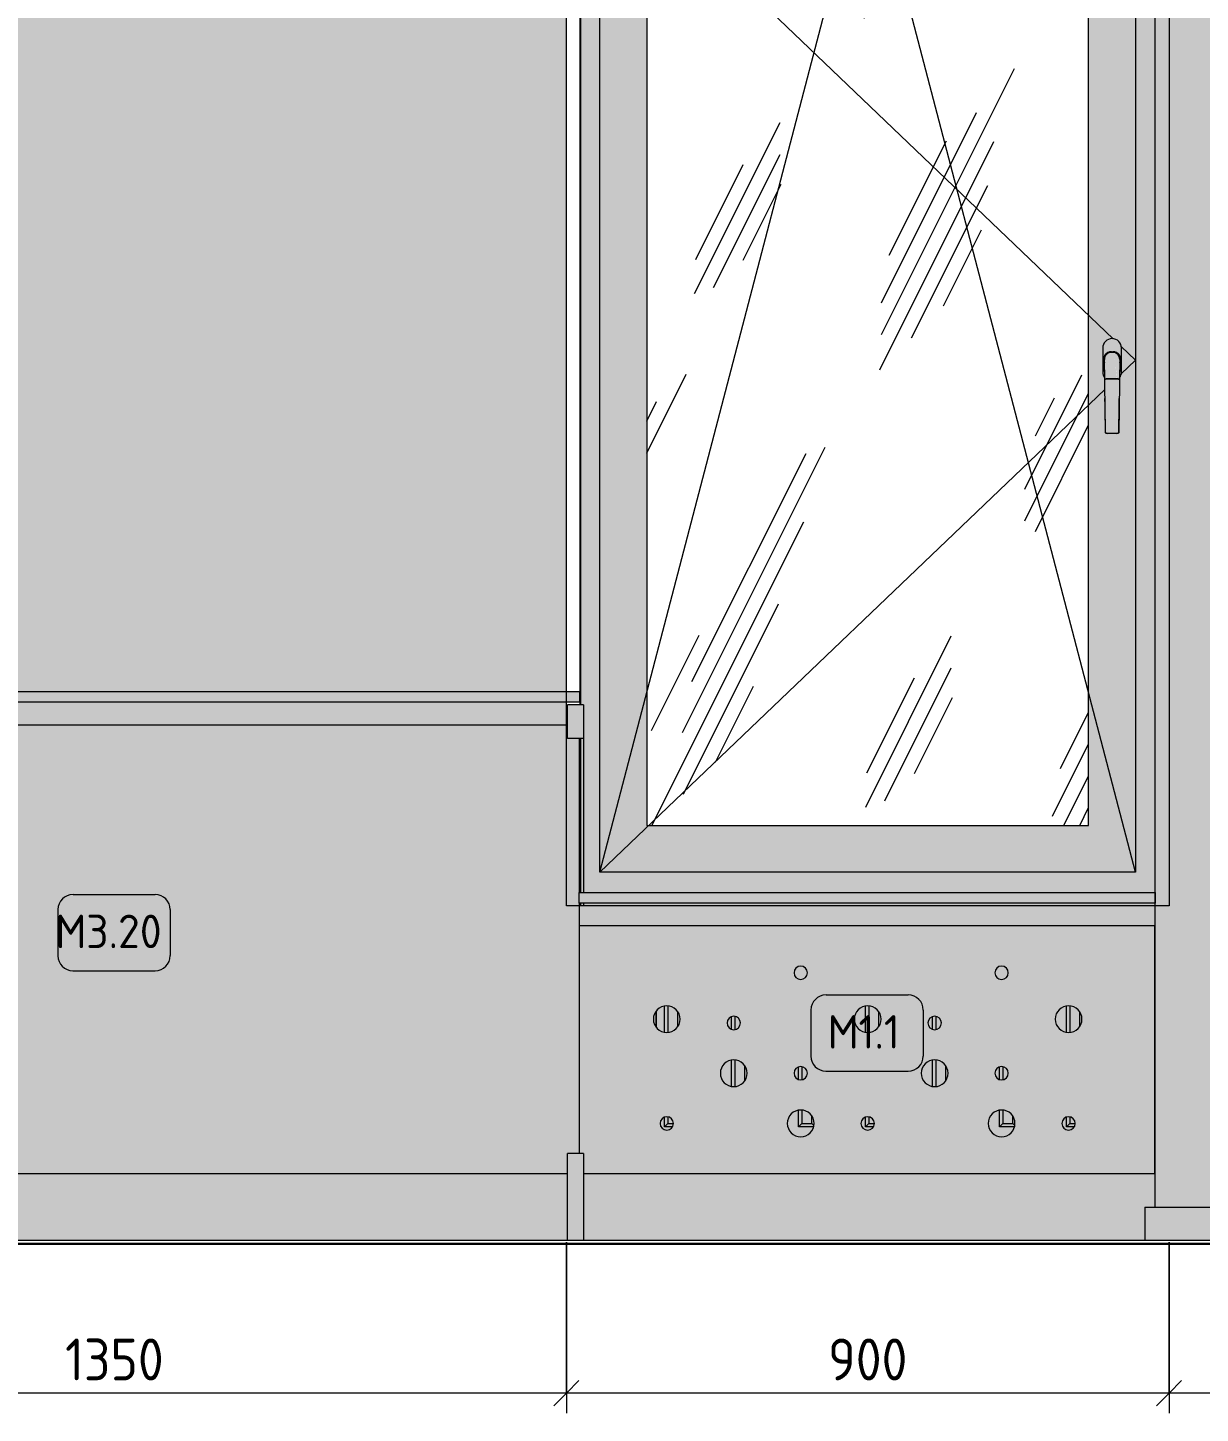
# Model space of a CAD drawing. Header units: millimetres. Extents: x 108096 to 167894, y -1987 to 21700.
# Drawn here: x 136175 to 137926, y 8142 to 10211 of the extents above; entities that cross this region are included whole.
import ezdxf

# ---------------------------------------------------------------- set-up
doc = ezdxf.new("R2010")
doc.units = ezdxf.units.MM
for name, color, linetype, lineweight in [('A-ANNO-DIMS', 7, 'Continuous', 9), ('A-ANNO-DIMS-25', 7, 'Continuous', 9), ('A-FLOR', 7, 'Continuous', 9), ('A-GENM', 7, 'Continuous', 9), ('A-GLAZ', 7, 'Continuous', 9), ('A-WALL-PATT', 7, 'Continuous', 9), ('I-WALL', 7, 'Continuous', 9), ('M-EQPM', 7, 'Continuous', 9), ('Знаки', 7, 'Continuous', 9), ('Марки для знаков', 7, 'Continuous', 9)]:
    doc.layers.add(name, color=color, linetype=linetype, lineweight=lineweight)
doc.layers.add('A-FLOR-1', color=7, linetype='Continuous', lineweight=9, true_color=0x787878)
doc.layers.add('A-FLOR-FNSH-1', color=7, linetype='Continuous', lineweight=30, true_color=0x3c3c3c)
doc.layers.add('M-EQPM-1', color=7, linetype='Continuous', lineweight=9, true_color=0xe6e6e6, transparency=0.7)
doc.styles.add('GOST Common_5', font='GOST_Common.ttf', dxfattribs={"height": 50})
doc.styles.add('ISOCPEUR_2', font='isocpeur.ttf', dxfattribs={"width": 0.9, "height": 62.5})
doc.dimstyles.new('ISO-2_5_0_9К_БОЛЬШОЙ_1', dxfattribs={"dimscale": 304.8, "dimtxt": 62.248823, "dimasz": 0.123031, "dimexe": 0.098425, "dimexo": 0.246063, "dimgap": 0, "dimtad": 1, "dimdec": 0, "dimrnd": 10, "dimzin": 0, "dimdsep": 46, "dimtxsty": 'ISOCPEUR_2', "dimblk1": 'OBLIQUE', "dimblk2": 'OBLIQUE', "dimsah": 1, "dimcen": 0.09, "dimdle": 0.098425, "dimazin": 0, "dimtfac": 1, "dimtdec": 4, "dimtix": 1, "dimtmove": 0, "dimatfit": 3, "dimfxl": 1, "dimtvp": 1, "dimtolj": 1, "dimtzin": 0, "dimarcsym": 2})

# ---------------------------------------------------------------- blocks, each defined once
blk = doc.blocks.new('120_Окно_СКБ_1Ст - 120_Окно_СКБ_1Ст 900х2500_h_ с форточкой-V10-Развертка 3_33-1')
at = {"layer": 'A-GLAZ'}
h = blk.add_hatch(color=256, dxfattribs=at)
h.paths.add_polyline_path([(119909.7, 8900), (120129.2, 8900), (120129.2, 8904), (119275.9, 8904), (119275.9, 8900), (119907.7, 8900)])
h.paths.add_polyline_path([(119275.9, 8920), (120129.2, 8920), (120129.2, 11400), (119271.2, 11400), (119271.2, 9200), (119275.9, 9200), (119275.9, 8925.6)])
h.paths.add_polyline_path([(119300.2, 8950), (119300.2, 10480), (120100.2, 10480), (120100.2, 8950), (119320.2, 8950)])
h.paths.add_polyline_path([(120100.2, 10510), (119300.2, 10510), (119300.2, 11350), (120100.2, 11350), (120100.2, 10580)])
h = blk.add_hatch(color=256, dxfattribs=at)
h.paths.add_polyline_path([(119300.2, 8950), (120100.2, 8950), (120100.2, 10480), (119300.2, 10480), (119300.2, 9366)])
h.paths.add_polyline_path([(119798.5, 9020), (119370.2, 9020), (119370.2, 10410), (120030.2, 10410), (120030.2, 9020), (119957.5, 9020)])
h.paths.add_polyline_path([(120061.6, 9605.5), (120056.6, 9605.7), (120055.3, 9606.3), (120055.2, 9606.6), (120054, 9688.8), (120053.1, 9690), (120051.7, 9693.4), (120051.2, 9697), (120051.2, 9733), (120051.7, 9736.6), (120053.1, 9740), (120055.3, 9742.9), (120058.2, 9745.1), (120062, 9746.6), (120065.2, 9747), (120068.8, 9746.5), (120072.2, 9745.1), (120075.1, 9742.9), (120077.3, 9740), (120078.7, 9736.6), (120079.2, 9733), (120079.2, 9697), (120078.7, 9693.4), (120076.9, 9689.4), (120076.3, 9688.6), (120076, 9665.4), (120075.1, 9606.3), (120074.1, 9605.7), (120072.2, 9605.5), (120065.2, 9605.5)])
h = blk.add_hatch(dxfattribs=at)
h.set_pattern_fill('FP_14', color=256, style=0, pattern_type=2)
h.set_pattern_definition([(63.435, (63.5, 31.75), (-255.5833, 766.7475), [317.5, -190.5, 317.5, -190.5, -403.903]), (63.435, (63.5, 31.75), (-255.5833, 766.7475), [-1016, 127, -276.903]), (63.435, (47.6, 47.6), (-255.5833, 766.7475), [254, -317.5, 190.5, -190.5, -467.403]), (63.435, (47.6, 47.6), (-255.5833, 766.7475), [-952.5, 222.25, -245.153]), (63.435, (47.6, 95.25), (-255.5833, 766.7475), [190.5, -381, 127, -190.5, -530.903]), (63.435, (47.6, 95.25), (-255.5833, 766.7475), [-889, 285.75, -245.153]), (63.435, (95.25, 47.6), (-255.5833, 766.7475), [190.5, -381, 158.75, -6404.653]), (63.435, (142.9, 95.25), (-255.5833, 766.7475), [95.25, -476.25, 63.5, -6499.903]), (63.435, (63.5, 174.6), (-255.5833, 766.7475), [63.5, -476.25, 63.5, -254, -562.653]), (63.435, (63.5, 174.6), (-255.5833, 766.7475), [-857.25, 158.75, -403.903]), (63.435, (349.25, 127), (-255.5833, 766.7475), [317.5, -476.25, 381, -251.503]), (63.435, (349.25, 79.4), (-255.5833, 766.7475), [444.5, -317.5, 476.25, -188.003]), (63.435, (381, 95.25), (-255.5833, 766.7475), [508, -254, 381, -276.903]), (63.435, (428.6, 142.9), (-255.5833, 766.7475), [317.5, -444.5, 254, -403.903]), (63.435, (381, 238.1), (-255.5833, 766.7475), [158.75, -635, 190.5, -435.653]), (63.435, (476.25, 190.5), (-255.5833, 766.7475), [127, -635, 127, -530.903])])
h.paths.add_polyline_path([(119480.3, 9020), (120030.2, 9020), (120030.2, 10410), (119370.2, 10410), (119370.2, 9020)])
h = blk.add_hatch(color=256, dxfattribs=at)
h.paths.add_polyline_path([(120053.2, 9715.3), (120053.3, 9716.9), (120053.2, 9715.4)])
h.paths.add_polyline_path([(120054.2, 9688.6), (120053.2, 9714.7), (120053.1, 9718.7), (120053.4, 9719), (120053.7, 9719.4), (120054, 9721.1), (120054.9, 9722.6), (120056.7, 9724.6), (120057, 9724.3), (120057.4, 9725), (120057.5, 9725.2), (120059.4, 9726.4), (120062.2, 9727.2), (120066.2, 9727.5), (120069.9, 9726.8), (120072.8, 9725.3), (120075, 9723.2), (120076.6, 9720.7), (120077.3, 9718.8), (120077.1, 9718.5), (120077.5, 9717), (120077.3, 9714.7), (120076.7, 9703.4), (120076.3, 9688.6), (120077.3, 9690), (120078.7, 9693.4), (120079.2, 9697), (120079.2, 9733), (120078.7, 9736.6), (120077.3, 9740), (120075.1, 9742.9), (120072.2, 9745.1), (120068.8, 9746.5), (120065.2, 9747), (120061.6, 9746.5), (120058.2, 9745.1), (120055.3, 9742.9), (120053.1, 9740), (120051.7, 9736.6), (120051.2, 9733), (120051.2, 9697), (120051.7, 9693.4), (120053.1, 9690), (120054, 9688.8)])
for points in [[(120054.2, 9686.2), (120054.8, 9686.6), (120057.2, 9686.9), (120058.2, 9686.9), (120060.4, 9710.9), (120061.2, 9717.1), (120062.7, 9724.1), (120063.7, 9727.4), (120060.2, 9726.7), (120058.1, 9725.7), (120057.5, 9724.9), (120057.4, 9724.7), (120056.9, 9724.2), (120056.5, 9724.4), (120055.4, 9723.3), (120054, 9721.1), (120053.7, 9720.4), (120053.6, 9719.3), (120053.1, 9718.3), (120053.2, 9714.7), (120053.5, 9710.2), (120054.2, 9686.2)], [(120058.2, 9686.9), (120072.2, 9686.9), (120070.1, 9710.6), (120068.9, 9718.8), (120067.7, 9724.1), (120066.2, 9727.5), (120064.1, 9727.2), (120063.1, 9725.1), (120062.2, 9722.1), (120061.2, 9717.1), (120059.7, 9704.3), (120058.3, 9687.8)], [(120058.2, 9605.5), (120058.2, 9686.9), (120054.8, 9686.6), (120054.2, 9686.1), (120055.3, 9606.3), (120056.1, 9605.8), (120057.4, 9605.5)], [(120058.2, 9605.5), (120072.2, 9605.5), (120072.2, 9686.9), (120058.2, 9686.9), (120058.2, 9605.5)], [(120072.2, 9605.5), (120074.3, 9605.8), (120075.1, 9606.3), (120075.2, 9606.6), (120076.1, 9686.4), (120074.5, 9686.8), (120072.2, 9686.9), (120072.2, 9608.9)], [(120076.2, 9685.4), (120076.2, 9685.5), (120076.2, 9685.5)]]:
    blk.add_hatch(color=256, dxfattribs=at).paths.add_polyline_path(points)
h = blk.add_hatch(color=256, dxfattribs=at)
h.paths.add_polyline_path([(120076.2, 9686.2), (120077.2, 9712.5), (120077.3, 9718), (120077.1, 9718.5), (120077.3, 9719), (120075.6, 9722.6), (120073.8, 9724.6), (120071, 9726.4), (120068.2, 9727.2), (120066.2, 9727.5), (120067.5, 9724.7), (120067.7, 9724.1), (120069.2, 9717.1), (120070.7, 9704.8), (120072.6, 9686.9), (120075.7, 9686.6), (120076.1, 9686.3)])
h.paths.add_polyline_path([(120076.9, 9710.9), (120076.9, 9710.9), (120076.9, 9714)])
h.paths.add_polyline_path([(120076.6, 9719.7), (120076.2, 9720.7), (120076.6, 9719.9)])
for p, q in [((119250.2, 8900), (119250.2, 11400)), ((120150.2, 11400), (120150.2, 8900)), ((119300.2, 8950), (119300.2, 10480)), ((119300.2, 8950), (119700.2, 10480)), ((119300.2, 10480), (120067, 9746.8)), ((120100.2, 8950), (119700.2, 10480)), ((120100.2, 10480), (120100.2, 8950)), ((119370.2, 10410), (119370.2, 9020)), ((120030.2, 9020), (120030.2, 10410)), ((120051.2, 9733), (120051.2, 9697)), ((120051.2, 9733), (120051.2, 9697)), ((120064.2, 9727.5), (120066.3, 9727.5)), ((120064.2, 9727.5), (120066.2, 9727.5)), ((120066.3, 9726.5), (120064.2, 9726.5)), ((120078.9, 9735.4), (120100.2, 9715)), ((120079.2, 9697), (120079.2, 9733)), ((120079.2, 9697), (120079.2, 9733)), ((120052.7, 9714), (120052.7, 9716)), ((120055.2, 9606.6), (120053.7, 9715.8)), ((120076.7, 9716), (120075.2, 9606.6)), ((120077.7, 9716), (120077.7, 9714)), ((120100.2, 9715), (120078.9, 9694.6)), ((120054.2, 9686.2), (120054.2, 9685.5)), ((120054.2, 9685.5), (120054.2, 9686.2)), ((120054.2, 9685.5), (120054.2, 9685.5)), ((120056.2, 9686.8), (120057.2, 9686.9)), ((120057.2, 9686.9), (120058.2, 9686.9)), ((120072.2, 9686.9), (120058.2, 9686.9)), ((120058.2, 9686.9), (120072.2, 9686.9)), ((120072.2, 9686.9), (120073.3, 9686.9)), ((120073.3, 9686.9), (120074.2, 9686.8)), ((120076.2, 9685.5), (120076.2, 9686.2)), ((120076.2, 9686.2), (120076.2, 9685.5)), ((120054.4, 9671.2), (119300.2, 8950)), ((120072.2, 9605.5), (120058.2, 9605.5)), ((120072.2, 9605.5), (120058.2, 9605.5)), ((119370.2, 9020), (120030.2, 9020)), ((120100.2, 8950), (119300.2, 8950)), ((120150.2, 8900), (119250.2, 8900))]:
    blk.add_line(p, q, dxfattribs=at)
at = {"layer": 'A-GLAZ', "flags": 128}
for points in [[(120052.7, 9716), (120053.1, 9719), (120054.3, 9721.7), (120056.1, 9724.1), (120058.5, 9726), (120061.2, 9727.1), (120064.2, 9727.5)], [(120066.2, 9727.5), (120069.2, 9727.1), (120072, 9726), (120074.3, 9724.1), (120076.2, 9721.7), (120077.3, 9719), (120077.7, 9716)], [(120053.4, 9710.2), (120053.1, 9711), (120052.7, 9714)], [(120053.1, 9711.2), (120053.2, 9710.5), (120053.6, 9704.4), (120053.9, 9697.4), (120054, 9693.6)], [(120077.3, 9711.2), (120077.2, 9710.5), (120076.8, 9704.4), (120076.5, 9697.4), (120076.4, 9693.6)], [(120077.7, 9714), (120077.3, 9711), (120077.1, 9710.2)], [(120058.2, 9686.9), (120057.2, 9686.9), (120056.2, 9686.8), (120055.4, 9686.7), (120054.8, 9686.6), (120054.4, 9686.4), (120054.2, 9686.2)], [(120054.2, 9686.2), (120054.4, 9686.4), (120054.8, 9686.6)], [(120054.8, 9686.6), (120055.4, 9686.7), (120056.2, 9686.8)], [(120076.2, 9686.2), (120076.1, 9686.4), (120075.7, 9686.6), (120075, 9686.7), (120074.2, 9686.8), (120073.3, 9686.9), (120072.2, 9686.9)], [(120074.2, 9686.8), (120075, 9686.7), (120075.7, 9686.6)], [(120075.7, 9686.6), (120076.1, 9686.4), (120076.2, 9686.2)], [(120055.2, 9606.6), (120054.7, 9647.7), (120054.6, 9657.5)], [(120075.2, 9606.6), (120075.7, 9647.7), (120075.9, 9657.5)], [(120058.2, 9605.5), (120057.4, 9605.5), (120056.7, 9605.6), (120056.1, 9605.8), (120055.6, 9606), (120055.3, 9606.3), (120055.2, 9606.6)], [(120075.2, 9606.6), (120075.1, 9606.3), (120074.8, 9606), (120074.3, 9605.8), (120073.7, 9605.6), (120073, 9605.5), (120072.2, 9605.5)]]:
    blk.add_lwpolyline(points, dxfattribs=at)
at = {"layer": 'A-GLAZ'}
for centre, radius, start, end in [((120065.2, 9733), 14, 0, 180), ((120065.2, 9733), 14, 0, 180), ((120064.2, 9716), 11.5, 90.2744, 204.8614), ((120064.2, 9716), 10.5, 90.2744, 181.3109), ((120066.2, 9716), 11.5, 335.1322, 89.7256), ((120066.2, 9716), 10.5, 0.0023, 89.7256), ((120065.2, 9697), 14, 180, 217.3919), ((120065.2, 9697), 14, 180, 217.174), ((120065.2, 9697), 14, 322.6053, 0), ((120065.2, 9697), 14, 322.826, 0)]:
    blk.add_arc(centre, radius, start, end, dxfattribs=at)
for centre, start_param, end_param in [((120058.2, 9606.6), 3.142903, 4.711079), ((120072.2, 9606.6), 4.713699, 6.278048)]:
    blk.add_ellipse(centre, major_axis=(3, 0), ratio=0.374607, start_param=start_param, end_param=end_param, dxfattribs=at)
blk = doc.blocks.new('radiator_prado_classic_z_tip_30_po exemplyaru - Classic Z Тип 30-300-V13-Развертка 3_33-1')
at = {"layer": 'M-EQPM-1'}
h = blk.add_hatch(color=256, dxfattribs=at)
h.paths.add_polyline_path([(119600.2, 8555), (119605.4, 8555.7), (119610.2, 8557.7), (119614.4, 8560.9), (119617.8, 8565.6), (119619.6, 8570), (119620.2, 8575), (119619.5, 8580.2), (119616.9, 8585.8), (119614.4, 8589.1), (119609.9, 8592.5), (119605.2, 8594.3), (119599.6, 8594.9), (119594.2, 8594), (119590.2, 8592.3), (119586.1, 8589.1), (119582.9, 8585), (119580.9, 8580.2), (119580.2, 8575), (119580.9, 8569.8), (119582.9, 8565), (119586.2, 8560.7), (119590.2, 8557.7), (119596.1, 8555.5), (119599.6, 8555.1)])
h.paths.add_polyline_path([(119900.2, 8555), (119905.4, 8555.7), (119910.2, 8557.7), (119914.4, 8560.9), (119917.8, 8565.6), (119919.6, 8570), (119920.2, 8575), (119919.5, 8580.2), (119916.9, 8585.8), (119914.4, 8589.1), (119909.9, 8592.5), (119905.2, 8594.3), (119900.2, 8595), (119895, 8594.3), (119890.2, 8592.3), (119886.1, 8589.1), (119882.9, 8585), (119880.9, 8580.2), (119880.2, 8575), (119880.9, 8569.8), (119882.9, 8565), (119886.1, 8560.9), (119890.2, 8557.7), (119895, 8555.7), (119897.9, 8555.3)])
h.paths.add_polyline_path([(120000.2, 8565), (120002.8, 8565.3), (120005.2, 8566.3), (120007.3, 8567.9), (120008.9, 8570), (120009.9, 8572.4), (120010.2, 8575), (120009.9, 8577.6), (120008.9, 8580), (120007.3, 8582.1), (120005.2, 8583.7), (120001.9, 8584.8), (120000.2, 8585), (119996.9, 8584.4), (119995.2, 8583.7), (119993.1, 8582.1), (119991.6, 8580), (119990.4, 8576.7), (119990.2, 8575), (119990.6, 8572.4), (119991.7, 8569.8), (119993.1, 8567.9), (119995.2, 8566.3), (119997.6, 8565.3)])
h.paths.add_polyline_path([(119700.2, 8565), (119702.8, 8565.3), (119705.2, 8566.3), (119707.6, 8568.3), (119708.9, 8570), (119709.9, 8572.4), (119710.2, 8575), (119709.9, 8577.6), (119708.9, 8580), (119707.3, 8582.1), (119705.2, 8583.7), (119701.9, 8584.8), (119700.2, 8585), (119696.9, 8584.4), (119695.2, 8583.7), (119693.1, 8582.1), (119691.6, 8580), (119690.4, 8576.7), (119690.2, 8575), (119690.6, 8572.4), (119692, 8569.4), (119693.1, 8567.9), (119695.2, 8566.3), (119697.6, 8565.3), (119699.1, 8565.2)])
h.paths.add_polyline_path([(119400.2, 8565), (119402.9, 8565.4), (119405.7, 8566.7), (119407.5, 8568.2), (119408.9, 8570), (119409.9, 8572.4), (119410.2, 8575), (119409.9, 8577.6), (119408.9, 8580), (119407.3, 8582.1), (119405.2, 8583.7), (119401.9, 8584.8), (119400.2, 8585), (119396.9, 8584.4), (119395, 8583.5), (119393.1, 8582.1), (119391.6, 8580), (119390.4, 8576.7), (119390.2, 8575), (119390.6, 8572.4), (119391.6, 8570), (119393.1, 8567.9), (119395.7, 8566.1), (119397.6, 8565.3)])
h.paths.add_polyline_path([(119800.2, 8630), (119805.4, 8630.7), (119810.2, 8632.7), (119814.4, 8635.9), (119817.5, 8640), (119819.6, 8645), (119820.2, 8650), (119819.5, 8655.2), (119816.9, 8660.8), (119814.4, 8664.1), (119809.9, 8667.5), (119805.2, 8669.3), (119800.2, 8670), (119795, 8669.3), (119790.2, 8667.3), (119786.1, 8664.1), (119782.9, 8660), (119780.9, 8655.2), (119780.2, 8650), (119780.9, 8644.8), (119782.9, 8640), (119786.1, 8635.9), (119790.2, 8632.7), (119795, 8630.7), (119798.5, 8630.2)])
h.paths.add_polyline_path([(119500.2, 8630), (119505.4, 8630.7), (119510.2, 8632.7), (119514.4, 8635.9), (119517.5, 8640), (119519.6, 8645), (119520.1, 8650.9), (119519.5, 8655.2), (119516.9, 8660.8), (119514.4, 8664.1), (119510.2, 8667.3), (119505.2, 8669.3), (119500.2, 8670), (119495, 8669.3), (119490.2, 8667.3), (119486.1, 8664.1), (119482.9, 8660), (119480.9, 8655.2), (119480.3, 8649.2), (119480.9, 8644.8), (119482.9, 8640), (119486.1, 8635.9), (119490.2, 8632.7), (119495, 8630.7), (119496.9, 8630.4)])
h.paths.add_polyline_path([(119900.2, 8640), (119902.8, 8640.3), (119905.4, 8641.5), (119907.3, 8642.9), (119908.9, 8645), (119909.9, 8647.4), (119910.2, 8650), (119909.9, 8652.6), (119908.9, 8655), (119907.3, 8657.1), (119905.2, 8658.7), (119901.9, 8659.8), (119900.2, 8660), (119896.9, 8659.4), (119895.2, 8658.7), (119893.1, 8657.1), (119891.6, 8655), (119890.6, 8652.6), (119890.2, 8650), (119890.6, 8647.4), (119891.7, 8644.8), (119893.1, 8642.9), (119895.2, 8641.3), (119897.9, 8640.3)])
h.paths.add_polyline_path([(119600.2, 8640), (119602.8, 8640.3), (119605.4, 8641.5), (119607.3, 8642.9), (119608.9, 8645), (119609.9, 8647.4), (119610.2, 8650), (119609.9, 8652.6), (119608.9, 8655), (119607.3, 8657.1), (119605.2, 8658.7), (119601.9, 8659.8), (119599.6, 8659.9), (119596.9, 8659.4), (119595.2, 8658.7), (119593.1, 8657.1), (119591.6, 8655), (119590.6, 8652.6), (119590.2, 8650), (119590.6, 8647.4), (119591.7, 8644.8), (119593.1, 8642.9), (119595.2, 8641.3), (119597.6, 8640.3), (119599.6, 8640.1)])
h.paths.add_polyline_path([(119700.2, 8710.7), (119705.4, 8711.4), (119710.2, 8713.4), (119714.4, 8716.5), (119717.5, 8720.7), (119719.5, 8725.5), (119720.2, 8730.7), (119719.5, 8735.9), (119716.9, 8741.5), (119714.4, 8744.8), (119710.2, 8748), (119705.4, 8750), (119700.2, 8750.7), (119695, 8750), (119690.2, 8748), (119686.1, 8744.8), (119682.9, 8740.7), (119680.9, 8735.9), (119680.2, 8730.7), (119680.9, 8725.5), (119682.9, 8720.7), (119686.1, 8716.5), (119690.2, 8713.4), (119695, 8711.4), (119697.6, 8711)])
h.paths.add_polyline_path([(120000.2, 8710.7), (120005.4, 8711.4), (120010.2, 8713.4), (120014.4, 8716.5), (120017.5, 8720.7), (120019.5, 8725.5), (120020.2, 8730.7), (120019.5, 8735.9), (120016.9, 8741.5), (120014.4, 8744.8), (120010.2, 8748), (120005.4, 8750), (120000.2, 8750.7), (119995, 8750), (119990.2, 8748), (119986.1, 8744.8), (119982.9, 8740.7), (119980.9, 8735.9), (119980.2, 8730.7), (119980.9, 8725.5), (119982.9, 8720.7), (119986.1, 8716.5), (119990.2, 8713.4), (119995, 8711.4), (119997.6, 8711)])
h.paths.add_polyline_path([(119400.2, 8710.7), (119406.3, 8711.8), (119410.2, 8713.4), (119414.7, 8717), (119417.5, 8720.7), (119419.5, 8725.5), (119420.2, 8730.7), (119419.5, 8735.9), (119416.9, 8741.5), (119413.5, 8745.5), (119409.4, 8748.3), (119404.4, 8750.1), (119400.2, 8750.7), (119395, 8750), (119390, 8747.9), (119386.1, 8744.8), (119384.4, 8742.7), (119384.4, 8718.7), (119386.1, 8716.5), (119390.2, 8713.4), (119395.2, 8711.3), (119397.6, 8711)])
h.paths.add_polyline_path([(119800.2, 8715), (119802.8, 8715.3), (119805.4, 8716.5), (119807.3, 8717.9), (119808.9, 8720), (119809.9, 8722.4), (119810.2, 8725), (119809.9, 8727.6), (119808.9, 8730), (119807.3, 8732.1), (119805.2, 8733.7), (119801.9, 8734.8), (119800.2, 8735), (119796.9, 8734.4), (119795.2, 8733.7), (119793.1, 8732.1), (119791.6, 8730), (119790.6, 8727.6), (119790.2, 8725), (119790.6, 8722.4), (119791.6, 8720), (119793.1, 8717.9), (119795.2, 8716.3), (119798.5, 8715.2)])
h.paths.add_polyline_path([(119500.2, 8715), (119502.8, 8715.3), (119505.4, 8716.5), (119507.3, 8717.9), (119508.9, 8720), (119509.9, 8722.4), (119510.2, 8725), (119509.5, 8728.5), (119508.9, 8730), (119507.3, 8732.1), (119505.2, 8733.7), (119501.9, 8734.8), (119500.2, 8735), (119496.9, 8734.4), (119495.2, 8733.7), (119493.1, 8732.1), (119491.6, 8730), (119490.6, 8727.6), (119490.2, 8725), (119490.6, 8722.4), (119491.6, 8720), (119493.1, 8717.9), (119495.2, 8716.3), (119497.8, 8715.3)])
h.paths.add_polyline_path([(119900.2, 8790), (119902.8, 8790.3), (119906, 8791.9), (119907.3, 8792.9), (119908.9, 8795), (119909.9, 8797.4), (119910.1, 8800.6), (119909.5, 8803.5), (119908.5, 8805.5), (119906.9, 8807.4), (119905, 8808.8), (119902.8, 8809.7), (119899.7, 8809.9), (119896.7, 8809.3), (119895.2, 8808.7), (119893, 8806.9), (119891.6, 8805), (119890.6, 8802.6), (119890.2, 8800), (119890.6, 8797.4), (119891.6, 8795), (119893.1, 8792.9), (119895.2, 8791.3), (119898.2, 8790.3)])
h.paths.add_polyline_path([(119600.2, 8790), (119602.8, 8790.3), (119605.2, 8791.3), (119607.3, 8792.9), (119609.2, 8795.8), (119609.9, 8797.4), (119610.2, 8800), (119609.6, 8803.3), (119608.9, 8805), (119607.3, 8807.1), (119605, 8808.8), (119602.8, 8809.7), (119599.6, 8809.9), (119596.9, 8809.4), (119594.7, 8808.2), (119592.6, 8806.4), (119591.3, 8804.5), (119590.6, 8802.6), (119590.2, 8800), (119590.6, 8797.4), (119591.6, 8795), (119593.1, 8792.9), (119595.2, 8791.3), (119597.6, 8790.3), (119599.6, 8790.1)])
at = {"layer": 'M-EQPM'}
for p, q in [((119384.4, 8718.7), (119384.4, 8742.7)), ((119384.4, 8718.7), (119384.4, 8742.7)), ((119384.4, 8718.7), (119384.4, 8742.7)), ((119384.4, 8718.7), (119384.4, 8742.7)), ((119384.4, 8742.7), (119384.4, 8718.7)), ((119384.4, 8742.7), (119384.4, 8718.7)), ((119396.9, 8711.1), (119396.9, 8750.2)), ((119401.9, 8750.5), (119401.9, 8710.9)), ((119416.9, 8719.9), (119416.9, 8741.5)), ((119496.9, 8715.6), (119496.9, 8734.4)), ((119501.9, 8734.8), (119501.9, 8715.2)), ((119696.9, 8711.1), (119696.9, 8750.2)), ((119701.9, 8750.5), (119701.9, 8710.9)), ((119716.9, 8719.9), (119716.9, 8741.5)), ((119796.9, 8715.6), (119796.9, 8734.4)), ((119801.9, 8734.8), (119801.9, 8715.2)), ((119996.9, 8711.1), (119996.9, 8750.2)), ((120001.9, 8750.5), (120001.9, 8710.9)), ((120016.9, 8719.9), (120016.9, 8741.5)), ((119496.9, 8630.4), (119496.9, 8669.6)), ((119501.9, 8669.8), (119501.9, 8630.2)), ((119516.9, 8639.2), (119516.9, 8660.8)), ((119596.9, 8640.6), (119596.9, 8659.4)), ((119601.9, 8659.8), (119601.9, 8640.2)), ((119796.9, 8630.4), (119796.9, 8669.6)), ((119801.9, 8669.8), (119801.9, 8630.2)), ((119816.9, 8639.2), (119816.9, 8660.8)), ((119896.9, 8640.6), (119896.9, 8659.4)), ((119901.9, 8659.8), (119901.9, 8640.2)), ((119596.9, 8570), (119596.9, 8594.6)), ((119601.9, 8594.8), (119601.9, 8575)), ((119896.9, 8570), (119896.9, 8594.6)), ((119901.9, 8594.8), (119901.9, 8575)), ((119396.9, 8570), (119396.9, 8584.4)), ((119401.9, 8575), (119396.9, 8570)), ((119408.9, 8570), (119396.9, 8570)), ((119401.9, 8584.8), (119401.9, 8575)), ((119401.9, 8575), (119410.2, 8575)), ((119601.9, 8575), (119596.9, 8570)), ((119619.5, 8570), (119596.9, 8570)), ((119601.9, 8575), (119616.9, 8575)), ((119616.9, 8575), (119616.9, 8585.8)), ((119619.8, 8572.1), (119616.9, 8575)), ((119696.9, 8570), (119696.9, 8584.4)), ((119701.9, 8575), (119696.9, 8570)), ((119708.9, 8570), (119696.9, 8570)), ((119701.9, 8584.8), (119701.9, 8575)), ((119701.9, 8575), (119710.2, 8575)), ((119901.9, 8575), (119896.9, 8570)), ((119919.6, 8570), (119896.9, 8570)), ((119901.9, 8575), (119916.9, 8575)), ((119916.9, 8575), (119916.9, 8585.8)), ((119919.8, 8572.1), (119916.9, 8575)), ((119996.9, 8570), (119996.9, 8584.4)), ((120001.9, 8575), (119996.9, 8570)), ((120008.9, 8570), (119996.9, 8570)), ((120001.9, 8584.8), (120001.9, 8575)), ((120001.9, 8575), (120010.2, 8575))]:
    blk.add_line(p, q, dxfattribs=at)
blk = doc.blocks.new('Зашивка радиатора_ с перфорацией М1_1 - Зашивка радиатора_ с перфорацией М1_1-V15-Развертка 3_33-1')
at = {"layer": 'Знаки'}
blk.add_hatch(color=256, dxfattribs=at).paths.add_polyline_path([(119270.2, 8904), (120129.2, 8904), (120129.2, 8920), (119269.2, 8920), (119269.2, 8904), (119269.7, 8904)])
h = blk.add_hatch(color=256, dxfattribs=at)
h.paths.add_polyline_path([(119639.4, 8500), (120129.2, 8500), (120129.2, 8870), (119269.2, 8870), (119269.2, 8530), (119275.9, 8530), (119275.9, 8500), (119480.3, 8500)])
h.paths.add_polyline_path([(119600.2, 8555), (119595, 8555.7), (119590.2, 8557.7), (119586.1, 8560.9), (119582.8, 8565.3), (119580.9, 8570), (119580.2, 8575), (119580.9, 8580.2), (119582.9, 8585), (119586.1, 8589.1), (119590.2, 8592.3), (119595.2, 8594.3), (119600.2, 8595), (119605.4, 8594.3), (119610.2, 8592.3), (119614.4, 8589.1), (119617.7, 8584.7), (119619.6, 8580), (119620.2, 8575), (119619.4, 8569.6), (119617.5, 8565), (119614.4, 8560.9), (119610.2, 8557.7), (119604.6, 8555.6)])
h.paths.add_polyline_path([(119900.2, 8555), (119895, 8555.7), (119890.2, 8557.7), (119886.1, 8560.9), (119882.8, 8565.3), (119880.9, 8570), (119880.2, 8575), (119880.9, 8580.2), (119882.9, 8585), (119886.1, 8589.1), (119890.2, 8592.3), (119895.2, 8594.3), (119900.2, 8595), (119905.4, 8594.3), (119910.2, 8592.3), (119914.4, 8589.1), (119917.7, 8584.7), (119919.6, 8580), (119920.2, 8575), (119919.5, 8569.8), (119917.5, 8565), (119914.4, 8560.9), (119910.2, 8557.7), (119905.4, 8555.7)])
h.paths.add_polyline_path([(120000.2, 8565), (119996.9, 8565.6), (119995.2, 8566.3), (119993.1, 8567.9), (119991.6, 8570), (119990.5, 8572.9), (119990.2, 8575), (119990.6, 8577.6), (119991.6, 8580), (119993.1, 8582.1), (119995.2, 8583.7), (119997.6, 8584.7), (120000.2, 8585), (120002.8, 8584.7), (120005.2, 8583.7), (120007.3, 8582.1), (120008.9, 8580), (120010, 8576.7), (120010.2, 8575), (120009.9, 8572.4), (120008.9, 8570), (120007.3, 8567.9), (120005.2, 8566.3), (120002.8, 8565.3)])
h.paths.add_polyline_path([(119700.2, 8565), (119696.9, 8565.6), (119694.7, 8566.8), (119693.1, 8567.9), (119691.6, 8570), (119690.5, 8572.6), (119690.2, 8575), (119690.6, 8577.6), (119691.6, 8580), (119693.1, 8582.1), (119695.2, 8583.7), (119697.6, 8584.7), (119700.2, 8585), (119702.8, 8584.7), (119705.2, 8583.7), (119707.3, 8582.1), (119708.9, 8580), (119710, 8576.7), (119710.2, 8575), (119709.9, 8572.4), (119708.9, 8570), (119707.3, 8567.9), (119705.2, 8566.3), (119702.8, 8565.3)])
h.paths.add_polyline_path([(119400.2, 8565), (119397.6, 8565.3), (119395.2, 8566.3), (119393.1, 8567.9), (119391.6, 8570), (119390.6, 8572.4), (119390.2, 8575), (119390.6, 8577.6), (119391.6, 8580), (119393.1, 8582.1), (119396.2, 8584.1), (119397.6, 8584.7), (119401.1, 8584.9), (119402.9, 8584.6), (119405.2, 8583.7), (119407.3, 8582.1), (119408.9, 8580), (119410, 8576.7), (119410.2, 8575), (119409.9, 8572.4), (119408.9, 8570), (119407.3, 8567.9), (119405.2, 8566.3), (119402.8, 8565.3), (119400.8, 8565.1)])
h.paths.add_polyline_path([(119800.2, 8630), (119795, 8630.7), (119789.8, 8633), (119786.1, 8635.9), (119782.9, 8640), (119780.9, 8644.8), (119780.2, 8650), (119780.9, 8655.2), (119782.9, 8660), (119786.2, 8664.2), (119790.2, 8667.3), (119795.2, 8669.3), (119800.2, 8670), (119805.4, 8669.3), (119810.2, 8667.3), (119814.4, 8664.1), (119817.7, 8659.7), (119819.6, 8655), (119820.2, 8650), (119819.5, 8644.8), (119817.5, 8640), (119814.4, 8635.9), (119810.2, 8632.7), (119805.4, 8630.7)])
h.paths.add_polyline_path([(119500.2, 8630), (119495, 8630.7), (119489.8, 8633), (119486.1, 8635.9), (119482.9, 8640), (119480.9, 8644.8), (119480.3, 8650.8), (119480.9, 8655.2), (119482.9, 8660), (119486.2, 8664.2), (119490.2, 8667.3), (119495.2, 8669.3), (119500.2, 8670), (119505.4, 8669.3), (119510.2, 8667.3), (119514.4, 8664.1), (119517.5, 8660), (119519.6, 8655), (119520.1, 8649.1), (119519.5, 8644.8), (119517.5, 8640), (119514.4, 8635.9), (119510.2, 8632.7), (119505.4, 8630.7)])
h.paths.add_polyline_path([(119900.2, 8640), (119896.9, 8640.6), (119895.2, 8641.3), (119893.1, 8642.9), (119891.6, 8645), (119890.6, 8647.4), (119890.2, 8650), (119890.6, 8652.6), (119891.6, 8655), (119893.1, 8657.1), (119895.2, 8658.7), (119897.9, 8659.7), (119900.2, 8660), (119902.8, 8659.7), (119905.2, 8658.7), (119907.3, 8657.1), (119908.9, 8655), (119909.9, 8652.6), (119910.2, 8650), (119909.9, 8647.4), (119908.9, 8645), (119907.3, 8642.9), (119905.2, 8641.3), (119901.9, 8640.2)])
h.paths.add_polyline_path([(119600.2, 8640), (119596.9, 8640.6), (119595.2, 8641.3), (119593.1, 8642.9), (119591.6, 8645), (119590.6, 8647.4), (119590.2, 8650), (119590.6, 8652.6), (119591.6, 8655), (119593.1, 8657.1), (119595.2, 8658.7), (119597.6, 8659.7), (119600.2, 8660), (119602.8, 8659.7), (119605.2, 8658.7), (119607.3, 8657.1), (119608.9, 8655), (119609.9, 8652.6), (119610.2, 8650), (119609.9, 8647.4), (119608.9, 8645), (119607.3, 8642.9), (119605.2, 8641.3), (119601.9, 8640.2)])
h.paths.add_polyline_path([(119700.2, 8710.7), (119695, 8711.4), (119690.2, 8713.4), (119686.1, 8716.5), (119682.9, 8720.7), (119680.9, 8725.5), (119680.2, 8730.7), (119680.9, 8735.9), (119682.9, 8740.7), (119686.1, 8744.8), (119690.2, 8748), (119695, 8750), (119700.2, 8750.7), (119705.4, 8750), (119710.2, 8748), (119714.4, 8744.8), (119717.5, 8740.7), (119719.5, 8735.9), (119720.1, 8730), (119719.3, 8725), (119717.5, 8720.7), (119714.4, 8716.5), (119710.2, 8713.4), (119705.4, 8711.4), (119701.9, 8710.9)])
h.paths.add_polyline_path([(120000.2, 8710.7), (119995, 8711.4), (119990.2, 8713.4), (119986.1, 8716.5), (119982.9, 8720.7), (119980.9, 8725.5), (119980.2, 8730.7), (119980.9, 8735.9), (119982.9, 8740.7), (119986.1, 8744.8), (119990.2, 8748), (119995, 8750), (120000.2, 8750.7), (120005.4, 8750), (120010.2, 8748), (120014.4, 8744.8), (120017.5, 8740.7), (120019.5, 8735.9), (120020.2, 8730.7), (120019.5, 8725.5), (120016.9, 8719.9), (120014.4, 8716.5), (120010.2, 8713.4), (120005.2, 8711.3), (120001.9, 8710.9)])
h.paths.add_polyline_path([(119400.2, 8710.7), (119395, 8711.4), (119390, 8713.5), (119386.1, 8716.5), (119382.9, 8720.7), (119380.9, 8725.5), (119380.2, 8730.7), (119380.9, 8735.9), (119382.9, 8740.7), (119386.1, 8744.8), (119390.2, 8748), (119395, 8750), (119400.8, 8750.6), (119405.4, 8750), (119410.2, 8748), (119414.4, 8744.8), (119417.5, 8740.7), (119419.5, 8735.9), (119420.1, 8730), (119419.5, 8725.5), (119417.5, 8720.7), (119414.4, 8716.5), (119410.2, 8713.4), (119405.4, 8711.4), (119400.8, 8710.8)])
h.paths.add_polyline_path([(119800.2, 8715), (119796.9, 8715.6), (119795.2, 8716.3), (119793.1, 8717.9), (119791.3, 8720.7), (119790.6, 8722.4), (119790.2, 8725), (119790.6, 8727.6), (119791.6, 8730), (119793.1, 8732.1), (119795.2, 8733.7), (119798.5, 8734.8), (119800.2, 8735), (119802.8, 8734.7), (119805.2, 8733.7), (119807.3, 8732.1), (119808.9, 8730), (119809.9, 8727.6), (119810.2, 8725), (119809.9, 8722.4), (119808.9, 8720), (119807.3, 8717.9), (119805.2, 8716.3), (119801.9, 8715.2)])
h.paths.add_polyline_path([(119500.2, 8715), (119496.9, 8715.6), (119495, 8716.5), (119493.1, 8717.9), (119491.3, 8720.7), (119490.6, 8722.4), (119490.2, 8725), (119490.9, 8728.5), (119491.6, 8730), (119493.1, 8732.1), (119495.2, 8733.7), (119497.6, 8734.7), (119500.2, 8735), (119502.8, 8734.7), (119505.2, 8733.7), (119507.3, 8732.1), (119508.9, 8730), (119509.9, 8727.6), (119510.2, 8725), (119509.9, 8722.4), (119508.9, 8720), (119507.3, 8717.9), (119505.2, 8716.3), (119501.9, 8715.2)])
h.paths.add_polyline_path([(119600.2, 8790), (119596.9, 8790.6), (119595.2, 8791.3), (119593.1, 8792.9), (119591.5, 8795.1), (119590.6, 8797.4), (119590.2, 8800), (119591, 8803.6), (119591.9, 8805.4), (119593.1, 8807.1), (119595.2, 8808.7), (119597.6, 8809.7), (119600.2, 8810), (119602.8, 8809.7), (119605.8, 8808.2), (119607.3, 8807.1), (119608.9, 8805), (119609.9, 8802.6), (119610.2, 8800), (119609.9, 8797.4), (119608.9, 8795), (119606.8, 8792.5), (119605.2, 8791.3), (119602.8, 8790.3)])
h.paths.add_polyline_path([(119900.2, 8790), (119896.9, 8790.6), (119895.2, 8791.3), (119893.1, 8792.9), (119891.6, 8795), (119890.6, 8797.4), (119890.3, 8800.4), (119890.8, 8803.1), (119891.8, 8805.3), (119893.6, 8807.4), (119895.4, 8808.8), (119897.9, 8809.7), (119900.2, 8810), (119902.8, 8809.7), (119905.2, 8808.7), (119907.3, 8807.1), (119908.9, 8805), (119909.9, 8802.6), (119910.2, 8800), (119909.8, 8797.1), (119908.9, 8795), (119907.3, 8792.9), (119905.2, 8791.3), (119902.8, 8790.3)])
for p, q in [((119269.2, 8920), (120129.5, 8920)), ((119269.2, 8904), (119269.2, 8920)), ((120129.5, 8920), (120129.5, 8904)), ((120129.5, 8904), (119269.2, 8904)), ((120129.2, 8870), (119269.2, 8870)), ((119269.2, 8870), (119269.2, 8530)), ((120129.2, 8500), (120129.2, 8870)), ((119275.9, 8500), (120129.2, 8500))]:
    blk.add_line(p, q, dxfattribs=at)
for centre, radius, start, end in [((119600.2, 8800), 10, 0, 180), ((119600.2, 8800), 10, 180, 0), ((119900.2, 8800), 10, 0, 180), ((119900.2, 8800), 10, 180, 0), ((119400.2, 8730.7), 20, 0, 180), ((119500.2, 8725), 10, 0, 180), ((119700.2, 8730.7), 20, 0, 180), ((119800.2, 8725), 10, 0, 180), ((120000.2, 8730.7), 20, 0, 180), ((119400.2, 8730.7), 20, 180, 0), ((119500.2, 8725), 10, 180, 0), ((119700.2, 8730.7), 20, 180, 0), ((119800.2, 8725), 10, 180, 0), ((120000.2, 8730.7), 20, 180, 0), ((119500.2, 8650), 20, 0, 180), ((119800.2, 8650), 20, 0, 180), ((119500.2, 8650), 20, 180, 0), ((119600.2, 8650), 10, 0, 180), ((119600.2, 8650), 10, 180, 0), ((119800.2, 8650), 20, 180, 0), ((119900.2, 8650), 10, 0, 180), ((119900.2, 8650), 10, 180, 0), ((119600.2, 8575), 20, 0, 180), ((119900.2, 8575), 20, 0, 180), ((119400.2, 8575), 10, 0, 180), ((119400.2, 8575), 10, 180, 0), ((119600.2, 8575), 20, 180, 0), ((119700.2, 8575), 10, 0, 180), ((119700.2, 8575), 10, 180, 0), ((119900.2, 8575), 20, 180, 0), ((120000.2, 8575), 10, 0, 180), ((120000.2, 8575), 10, 180, 0)]:
    blk.add_arc(centre, radius, start, end, dxfattribs=at)
blk = doc.blocks.new('Зашивка без перфорации М3 - М3_20-31152462-Развертка 3_33-1')
at = {"layer": 'Знаки'}
for points in [[(117879.7, 9204), (119269.9, 9204), (119269.7, 9220), (117879.7, 9220)], [(117885.6, 8500), (119251.9, 8500), (119251.9, 8530), (119269.2, 8530), (119269.2, 8870), (119269.7, 8870), (119269.7, 8904), (119269.2, 8904), (119269.2, 8920), (119269.7, 8920), (119269.7, 9150), (119251.9, 9150), (119251.9, 9170), (117885.6, 9170), (117885.6, 9150), (117879.7, 9150), (117879.7, 8530), (117885.6, 8530), (117885.6, 8516)]]:
    blk.add_hatch(color=256, dxfattribs=at).paths.add_polyline_path(points)
for p, q in [((117879.7, 9220), (119269.9, 9220)), ((117879.7, 9204), (117879.7, 9220)), ((119269.9, 9220), (119269.9, 9204)), ((119269.9, 9204), (117879.7, 9204)), ((119251.9, 9170), (117885.6, 9170)), ((117879.7, 9150), (117879.7, 8530)), ((119269.7, 8920), (119269.7, 9150)), ((119269.7, 8870), (119269.7, 8904)), ((117885.6, 8500), (119251.9, 8500))]:
    blk.add_line(p, q, dxfattribs=at)
blk = doc.blocks.new('Зашивка_ опоясывающая панель - Зашивка_ опоясывающая панель-V16-Развертка 3_33-1')
at = {"layer": 'Знаки'}
for points in [[(119269.2, 9150), (119275.9, 9150), (119275.9, 9200), (119251.9, 9200), (119251.9, 9150)], [(119269.7, 8400), (119275.9, 8400), (119275.9, 8530), (119251.9, 8530), (119251.9, 8400), (119269.2, 8400)]]:
    blk.add_hatch(color=256, dxfattribs=at).paths.add_polyline_path(points)
h = blk.add_hatch(color=256, dxfattribs=at)
h.paths.add_polyline_path([(119275.9, 8900), (119275.9, 8904), (119271.2, 8904), (119271.2, 8900)])
h.paths.add_polyline_path([(119271.2, 8920), (119275.9, 8920), (119275.9, 9150), (119271.2, 9150), (119271.2, 8921)])
for p, q in [((119251.9, 9150), (119251.9, 9200)), ((119275.9, 9200), (119251.9, 9200)), ((119275.9, 9200), (119275.9, 9150)), ((119275.9, 9150), (119251.9, 9150)), ((119275.9, 9150), (119275.9, 8920)), ((119275.9, 8904), (119275.9, 8900)), ((119251.9, 8400), (119251.9, 8530)), ((119275.9, 8530), (119251.9, 8530)), ((119275.9, 8530), (119275.9, 8400))]:
    blk.add_line(p, q, dxfattribs=at)
blk = doc.blocks.new('Плинтус - Плинтус светлый _сад_-33412364-Развертка 3_33-1')
at = {"layer": 'A-GENM'}
blk.add_hatch(color=256, dxfattribs=at).paths.add_polyline_path([(120593.8, 8400), (120886, 8400), (120886, 8450), (120114.2, 8450), (120114.2, 8400), (120275.7, 8400)])
for p, q in [((120114.2, 8450), (120886, 8450)), ((120114.2, 8450), (120114.2, 8400)), ((120886, 8400), (120886, 8450))]:
    blk.add_line(p, q, dxfattribs=at)
blk = doc.blocks.new('DIMBLOCK6-Развертка 3_33-1')
at = {"layer": 'A-ANNO-DIMS-25'}
for p, q in [((137879.8, 8397.8), (137879.8, 8142.1)), ((137879.8, 8172.1), (137879.8, 8397.8)), ((138939.6, 8325), (138939.6, 8142.1)), ((138939.6, 8172.1), (138939.6, 8320)), ((138969.6, 8172.1), (137879.8, 8172.1))]:
    blk.add_line(p, q, dxfattribs=at)
at = {"layer": 'A-ANNO-DIMS-25', "lineweight": 20}
for p, q in [((137879.8, 8172.1), (137898.6, 8190.9)), ((138939.6, 8172.1), (138958.3, 8190.9)), ((137879.8, 8172.1), (137861.1, 8153.4)), ((138939.6, 8172.1), (138920.8, 8153.4))]:
    blk.add_line(p, q, dxfattribs=at)
at = {"layer": 'A-ANNO-DIMS-25', "color": 0, "insert": (138336.1, 8253.8), "char_height": 62.5, "width": 176.691, "attachment_point": 1, "line_spacing_factor": 1.149209, "style": 'ISOCPEUR_2'}
blk.add_mtext('1060', dxfattribs=at)
blk = doc.blocks.new('_Oblique')
at = {"color": 0, "linetype": 'ByBlock', "lineweight": -2}
blk.add_line((-0.5, -0.5), (0.5, 0.5), dxfattribs=at)
blk = doc.blocks.new('DIMBLOCK7-Развертка 3_33-1')
at = {"layer": 'A-ANNO-DIMS-25'}
for p, q in [((136979.8, 8397.8), (136979.8, 8142.1)), ((136979.8, 8172.1), (136979.8, 8397.8)), ((137879.8, 8397.8), (137879.8, 8142.1)), ((137879.8, 8172.1), (137879.8, 8397.8)), ((137879.8, 8172.1), (136979.8, 8172.1))]:
    blk.add_line(p, q, dxfattribs=at)
at = {"layer": 'A-ANNO-DIMS-25', "lineweight": 20}
for p, q in [((136979.8, 8172.1), (136998.6, 8190.9)), ((137879.8, 8172.1), (137898.6, 8190.9)), ((136979.8, 8172.1), (136961.1, 8153.4)), ((137879.8, 8172.1), (137861.1, 8153.4))]:
    blk.add_line(p, q, dxfattribs=at)
at = {"layer": 'A-ANNO-DIMS-25', "color": 0, "insert": (137370.6, 8253.8), "char_height": 62.5, "width": 142.215, "attachment_point": 1, "line_spacing_factor": 1.149209, "style": 'ISOCPEUR_2'}
blk.add_mtext('900', dxfattribs=at)
blk = doc.blocks.new('DIMBLOCK8-Развертка 3_33-1')
at = {"layer": 'A-ANNO-DIMS-25'}
for p, q in [((135630, 8397.8), (135630, 8142.1)), ((135630, 8172.1), (135630, 8397.8)), ((136979.8, 8397.8), (136979.8, 8142.1)), ((136979.8, 8172.1), (136979.8, 8397.8)), ((136979.8, 8172.1), (135630, 8172.1))]:
    blk.add_line(p, q, dxfattribs=at)
at = {"layer": 'A-ANNO-DIMS-25', "lineweight": 20}
for p, q in [((135630, 8172.1), (135648.8, 8190.9)), ((136979.8, 8172.1), (136998.6, 8190.9)), ((135630, 8172.1), (135611.3, 8153.4)), ((136979.8, 8172.1), (136961.1, 8153.4))]:
    blk.add_line(p, q, dxfattribs=at)
at = {"layer": 'A-ANNO-DIMS-25', "color": 0, "insert": (136231.3, 8253.8), "char_height": 62.5, "width": 176.691, "attachment_point": 1, "line_spacing_factor": 1.149209, "style": 'ISOCPEUR_2'}
blk.add_mtext('1350', dxfattribs=at)
blk = doc.blocks.new('Марка_Знаки - В прямоуг_Наименование краткое-30718135-Развертка 3_33-1')
at = {"layer": 'Марки для знаков'}
for p, q in [((111099.8, 8766.9), (111222.5, 8766.9)), ((111077.3, 8744.4), (111077.3, 8675.4)), ((111245, 8744.4), (111245, 8675.6)), ((111099.6, 8653.1), (111222.5, 8653.1))]:
    blk.add_line(p, q, dxfattribs=at)
for centre, radius, start, end in [((111099.8, 8744.4), 22.5, 90, 180), ((111222.5, 8744.4), 22.5, 0, 90), ((111099.6, 8675.4), 22.3, 180, 270), ((111222.5, 8675.6), 22.5, 270, 0)]:
    blk.add_arc(centre, radius, start, end, dxfattribs=at)

msp = doc.modelspace()

# ---------------------------------------------------------------- hatches: boundary and pattern name
at = {"layer": 'A-FLOR-1'}
h = msp.add_hatch(dxfattribs=at)
h.set_pattern_fill('FP_13', color=256, style=0, pattern_type=2)
h.set_pattern_definition([(45, (17729.59, 0), (-18.858538, 18.858538), [26.67, -4.445, 0.889, -4.445]), (45, (17729.59, 18.847), (-18.858538, 18.858538), []), (50, (17729.59, 0), (31.882273, -2.789042), [3.334, -36.671]), (355, (17729.59, 0), (-6.167438, 33.434757), [2.667, -29.337]), (100.451, (17732.248, -0.232), (25.714778, 30.644908), [2.833, -31.166]), (46.184, (17729.59, 8.89), (47.438609, -7.357418), [5.001, -55.007]), (96.636, (17733.544, 8.277), (41.54552, 43.30015), [4.25, -46.749]), (351.184, (17729.59, 8.89), (41.545944, 43.299146), [4, -44.005]), (21, (17734.036, 6.667), (26.53271, -17.896184), [3.334, -36.671]), (326, (17734.036, 6.667), (10.815329, 32.232731), [2.667, -29.337]), (71.451, (17736.247, 5.176), (37.347598, 14.3358686), [2.833, -31.166]), (37.5, (17729.591, 0), (0.5409076, 14.7970432), [0.8382, -28.143, 0.8382, -28.943, -29.448]), (37.5, (17729.591, 0), (0.5409076, 14.7970432), [-58.763, 0.8382, -28.61]), (7.5, (17729.591, 0), (11.6937448, 17.5313229), [0.8382, -16.142, 0.8382, -27.476, -11.224]), (7.5, (17729.591, 0), (11.6937448, 17.5313229), [-45.295, 0.8382, -10.385]), (327.5, (17719.679, 0), (23.7285521, -1.0023125), [0.8382, -10.274, 0.8382, -33.833, -46.006]), (327.5, (17719.679, 0), (23.7285521, -1.0023125), [-45.783, 0.8382, -45.168]), (317.5, (17715.234, 0), (25.9228116, 4.449889), [0.8382, -13.608, 0.8382, -22.187, -32.671]), (317.5, (17715.234, 0), (25.9228116, 4.449889), [-37.471, 0.8382, -31.833])])
h.paths.add_polyline_path([(138323.4, 8394.5), (138959.6, 8394.5), (138959.6, 8395), (128779.6, 8395), (128779.6, 8394.5), (138005.3, 8394.5)])
at = {"layer": 'A-WALL-PATT'}
msp.add_hatch(color=256, dxfattribs=at).paths.add_polyline_path([(137859.8, 8450), (138599.6, 8450), (138599.6, 11850), (137858.8, 11850), (137858.8, 8450)])
h = msp.add_hatch(color=256, dxfattribs=at)
h.paths.add_polyline_path([(135488.7, 8400), (135591.2, 8400), (135591.2, 8500), (134755, 8500), (134755, 8400), (135487.1, 8400)])
h.paths.add_polyline_path([(133869.4, 8400), (134731, 8400), (134731, 8500), (133851, 8500), (133851, 8400)])
h.paths.add_polyline_path([(135615.2, 8400), (136981.4, 8400), (136981.4, 8500), (135615.2, 8500)])
h.paths.add_polyline_path([(137005.4, 8400), (137843.8, 8400), (137843.8, 8450), (137858.8, 8450), (137858.8, 8500), (137005.4, 8500)])
h.paths.add_polyline_path([(135609, 8530), (135609.3, 8530), (135609.3, 8900), (134755, 8900), (134755, 8870), (135609, 8870), (135609, 8567.9)])
h.paths.add_polyline_path([(137114, 8718.7), (137114, 8742.7), (137112.5, 8740.7), (137110.5, 8735.9), (137109.8, 8730.7), (137110.5, 8725.5), (137112.5, 8720.7)])
h.paths.add_polyline_path([(137209.9, 8870), (137858.8, 8870), (137858.8, 8900), (136999.3, 8900), (136999.3, 8870), (137130.4, 8870)])
h.paths.add_polyline_path([(134731, 8870), (134731, 8897.9), (133851, 8897.9), (133851, 8870), (134730, 8870)])
h.paths.add_polyline_path([(134505.7, 8920), (134730, 8920), (134730, 11400), (135630, 11400), (135630, 9220), (136979.8, 9220), (136979.8, 11400), (137858.8, 11400), (137858.8, 11800), (133851, 11800), (133851, 8920), (133869.4, 8920)])
h.paths.add_polyline_path([(135775.8, 9170), (136979.8, 9170), (136979.8, 9204), (135630, 9204), (135630, 9170)])
h.paths.add_polyline_path([(134346.4, 10159), (134193.4, 10159), (134193.4, 10241), (134346.4, 10241), (134346.4, 10175.5)])
h.paths.add_polyline_path([(134295.9, 10197.5), (134297.2, 10197.8), (134298.1, 10198.7), (134298.4, 10200), (134298.1, 10201.2), (134297.2, 10202.2), (134295.9, 10202.5), (134294.7, 10202.2), (134293.8, 10201.2), (134293.4, 10200), (134293.8, 10198.7), (134294.7, 10197.8), (134295.3, 10197.6)])
h.paths.add_polyline_path([(134224.9, 10197.5), (134226.2, 10197.8), (134227.1, 10198.7), (134227.4, 10200), (134227.1, 10201.2), (134226.2, 10202.2), (134224.9, 10202.5), (134223.7, 10202.2), (134222.8, 10201.2), (134222.4, 10200), (134222.8, 10198.7), (134223.7, 10197.8), (134224.3, 10197.6)])
h.paths.add_polyline_path([(134243.9, 10197.5), (134245.2, 10197.8), (134246.1, 10198.7), (134246.4, 10200), (134246.1, 10201.2), (134245.2, 10202.2), (134243.9, 10202.5), (134242.7, 10202.2), (134241.8, 10201.2), (134241.4, 10200), (134241.8, 10198.7), (134242.7, 10197.8), (134243.3, 10197.6)])
h.paths.add_polyline_path([(134314.9, 10197.5), (134316.2, 10197.8), (134317.1, 10198.7), (134317.4, 10200), (134317.1, 10201.2), (134316.2, 10202.2), (134314.9, 10202.5), (134313.7, 10202.2), (134312.8, 10201.2), (134312.4, 10200), (134312.8, 10198.7), (134313.7, 10197.8), (134314.3, 10197.6)])
at = {"layer": 'I-WALL'}
h = msp.add_hatch(color=256, dxfattribs=at)
h.paths.add_polyline_path([(136999.8, 8900), (137000.8, 8900), (137000.8, 8904), (136999.8, 8904), (136999.8, 8901.7)])
h.paths.add_polyline_path([(136999.8, 8920), (137000.8, 8920), (137000.8, 9150), (136999.8, 9150), (136999.8, 8947.1)])
h.paths.add_polyline_path([(137000.8, 9200), (137000.8, 11400), (136999.8, 11400), (136999.8, 9200)])

# ---------------------------------------------------------------- linework, layer by layer
at = {"layer": 'A-FLOR'}
msp.add_line((138939.6, 8400), (128800.6, 8400), dxfattribs=at)
at = {"layer": 'A-FLOR-FNSH-1'}
msp.add_line((128779, 8395), (138959.7, 8395), dxfattribs=at)
at = {"layer": 'I-WALL'}
for p, q in [((137858.8, 11851.3), (137858.8, 8450)), ((136979.8, 9220), (136979.8, 11400)), ((136999.8, 11400), (136999.8, 9200)), ((137000.8, 11400), (137000.8, 9200)), ((136979.8, 9170), (136979.8, 9204)), ((136999.8, 9150), (136999.8, 8920)), ((137000.8, 9150), (137000.8, 8920)), ((137858.8, 8900), (136999.3, 8900)), ((136999.8, 8904), (136999.8, 8900)), ((137000.8, 8904), (137000.8, 8900))]:
    msp.add_line(p, q, dxfattribs=at)

# ---------------------------------------------------------------- block references
at = {"layer": 'A-GENM'}
msp.add_blockref('Плинтус - Плинтус светлый _сад_-33412364-Развертка 3_33-1', (17729.6, 0), dxfattribs=at)
at = {"layer": 'A-GLAZ'}
msp.add_blockref('120_Окно_СКБ_1Ст - 120_Окно_СКБ_1Ст 900х2500_h_ с форточкой-V10-Развертка 3_33-1', (17729.6, 0), dxfattribs=at)
at = {"layer": 'M-EQPM'}
msp.add_blockref('radiator_prado_classic_z_tip_30_po exemplyaru - Classic Z Тип 30-300-V13-Развертка 3_33-1', (17729.6, 0), dxfattribs=at)
at = {"layer": 'Знаки'}
for name in ['Зашивка без перфорации М3 - М3_20-31152462-Развертка 3_33-1', 'Зашивка_ опоясывающая панель - Зашивка_ опоясывающая панель-V16-Развертка 3_33-1', 'Зашивка радиатора_ с перфорацией М1_1 - Зашивка радиатора_ с перфорацией М1_1-V15-Развертка 3_33-1']:
    msp.add_blockref(name, (17729.6, 0), dxfattribs=at)
at = {"layer": 'Марки для знаков'}
for p in [(25143.3, 150), (26267.8, 0)]:
    msp.add_blockref('Марка_Знаки - В прямоуг_Наименование краткое-30718135-Развертка 3_33-1', p, dxfattribs=at)

# ---------------------------------------------------------------- texts
at = {"layer": 'Марки для знаков', "char_height": 50, "attachment_point": 1, "style": 'GOST Common_5'}
for s, insert, width in [('\\fGOST Common|b0|i0|c204|p34|;М', (136216.4, 8886.8), 56.118), ('3.20', (136262.7, 8886.8), 148.312), ('\\fGOST Common|b0|i0|c204|p34|;М', (137369.8, 8736.8), 56.118), ('1.1', (137416.1, 8736.8), 78.165)]:
    msp.add_mtext(s, dxfattribs=dict(at, insert=insert, width=width))

# ---------------------------------------------------------------- dimensions: what is measured, and where the dimension line sits
at = {"layer": 'A-ANNO-DIMS'}
for base, p1, p2, override, picture, middle in [((135630, 8172.1), (136979.8, 8472.8), (135630, 8472.8), {"dimpost": '<>', "dimfxl": 1349.768272}, 'DIMBLOCK8-Развертка 3_33-1', (136304.9, 8203.4)), ((136979.8, 8172.1), (137879.8, 8472.8), (136979.8, 8472.8), {"dimpost": '<>', "dimfxl": 900}, 'DIMBLOCK7-Развертка 3_33-1', (137429.8, 8203.4)), ((137879.8, 8172.1), (138939.6, 8400), (137879.8, 8472.8), {"dimpost": '<>', "dimfxl": 1062.281082}, 'DIMBLOCK6-Развертка 3_33-1', (138409.7, 8203.4))]:
    dim = msp.add_linear_dim(base=base, p1=p1, p2=p2, dimstyle='ISO-2_5_0_9К_БОЛЬШОЙ_1', override=override, dxfattribs=at)
    dim.commit()
    dim.dimension.update_dxf_attribs({"geometry": picture, "text_midpoint": middle})

doc.saveas('drawing.dxf')
